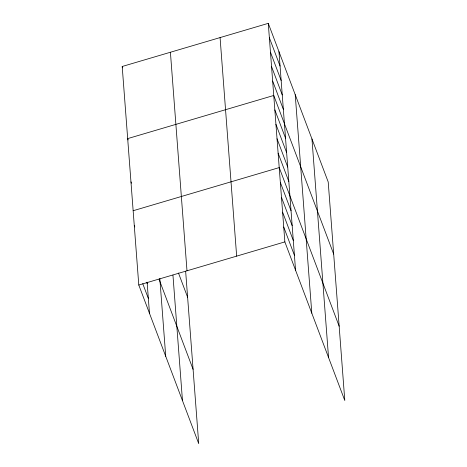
<?xml version="1.0" encoding="UTF-8"?>
<svg xmlns="http://www.w3.org/2000/svg" width="467" height="467" viewBox="0 0 467 467"><rect width="100%" height="100%" fill="white"/><g stroke="black" fill="none" stroke-linecap="round" stroke-linejoin="round"><path stroke-width="0.7" d="M185.644 271.257L198.726 443.65L138.792 285.033L122.202 66.483L268.274 23.35L328.208 181.967L344.798 400.517L284.858 241.9L268.274 23.35M133.153 210.728L279.219 167.595L339.159 326.205M138.792 285.033L284.858 241.9M269.371 37.774L280.06 66.069M270.463 52.199L281.157 80.493M271.56 66.623L282.249 94.918M272.652 81.048L283.346 109.342M333.683 254.089L273.75 95.472L127.678 138.606L128.186 139.954M274.841 109.897L285.535 138.191M275.939 124.321L286.627 152.616M277.03 138.746L287.725 167.04M278.128 153.17L288.816 181.465M280.352 182.457L291.04 210.751M281.478 197.319L292.167 225.614M282.605 212.176L293.299 240.476M283.732 227.038L294.426 255.338M122.202 66.483L122.716 67.832M178.47 273.032L187.611 297.222M130.964 181.879L131.472 183.227M159.078 279.342L193.087 369.344M134.28 225.59L134.788 226.939M146.72 282.261L147.228 283.609M142.756 283.65L148.354 298.471M311.962 138.962L328.546 357.512M295.22 94.649L311.804 313.199M278.968 51.644L295.553 270.195M220.074 37.582L236.658 256.138M170.408 52.251L186.993 270.802M172.948 275.133L182.474 400.645M159.819 278.425L165.732 356.339M147.117 282.191L149.481 313.334"/></g></svg>
